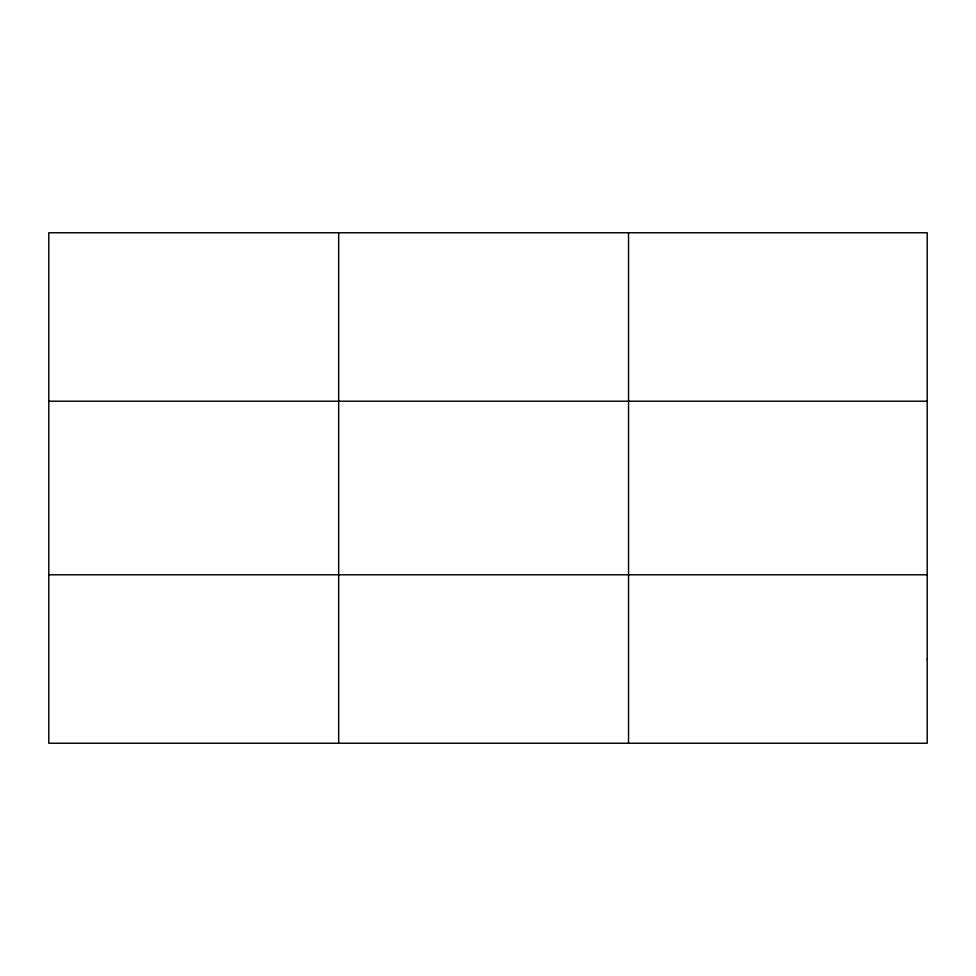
<?xml version="1.0" encoding="UTF-8"?>
<svg xmlns="http://www.w3.org/2000/svg" width="976" height="976" viewBox="0 0 976 976"><rect width="100%" height="100%" fill="white"/><g stroke="black" fill="none" stroke-linecap="round" stroke-linejoin="round"><path stroke-width="1.46" d="M338.672 743.248L338.672 232.752M628.544 743.248L628.544 232.752M48.8 401.209L927.2 401.209M48.8 574.791L927.2 574.791M927.2 659.02L927.2 743.248L48.8 743.248L48.8 232.752L927.2 232.752L927.2 659.02"/></g></svg>
